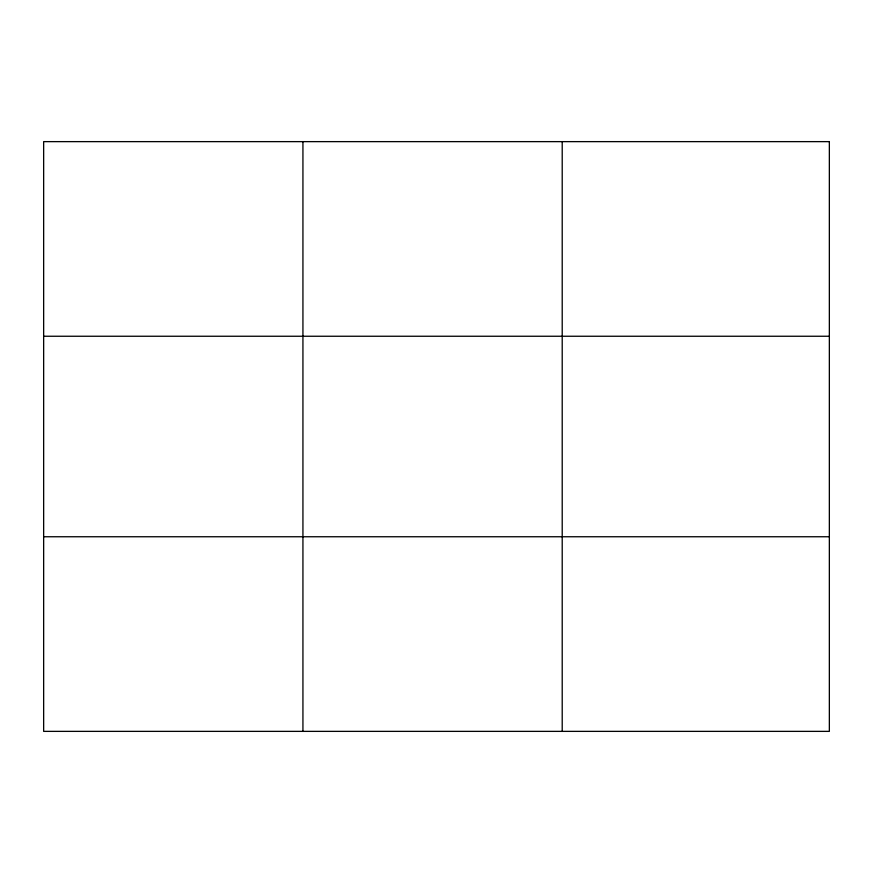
<?xml version="1.0" encoding="UTF-8"?>
<svg xmlns="http://www.w3.org/2000/svg" width="873" height="873" viewBox="0 0 873 873"><rect width="100%" height="100%" fill="white"/><g stroke="black" fill="none" stroke-linecap="round" stroke-linejoin="round"><path stroke-width="1.31" d="M302.931 731.367L302.931 141.633M562.212 731.367L562.212 141.633M43.65 336.247L829.35 336.247M43.65 536.753L829.35 536.753M829.35 141.633L829.35 731.367L43.65 731.367L43.65 141.633L829.35 141.633"/></g></svg>
